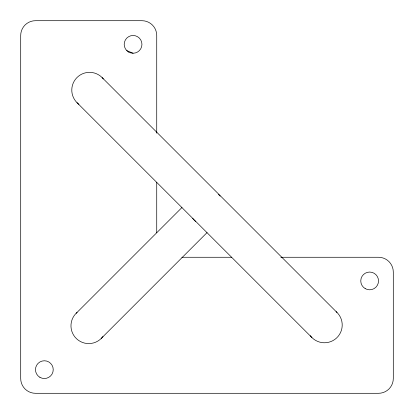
<?xml version="1.0" encoding="UTF-8"?>
<svg xmlns="http://www.w3.org/2000/svg" width="414" height="414" viewBox="0 0 414 414"><rect width="100%" height="100%" fill="white"/><g stroke="black" fill="none" stroke-linecap="round" stroke-linejoin="round"><path stroke-width="0.62" d="M76.192 313.274L181.963 207.507M101.285 338.367L207.052 232.596M181.865 257.27L231.674 257.27M280.837 257.27L378.515 257.27A14.785 14.785 0 0 1 393.3 272.055L393.3 378.515A14.785 14.785 0 0 1 378.515 393.3L35.485 393.3A14.785 14.785 0 0 1 20.7 378.515L20.7 35.485A14.785 14.785 0 0 1 35.485 20.7L141.945 20.7A14.785 14.785 0 0 1 156.73 35.485L156.73 133.163M126.798 50.632L133.07 53.23M337.006 312.472L102.087 77.553M311.918 337.565L76.994 102.641M156.73 182.326L156.73 232.782M336.101 311.613A17.755 17.755 0 0 1 336.561 338.015A17.755 17.755 0 0 1 310.257 335.666M78.888 104.302A17.755 17.755 0 0 1 76.761 77.77A17.755 17.755 0 0 1 103.355 78.945M195.651 221.459A17.745 17.683 45 0 1 192.722 218.426M218.442 194.414A17.745 17.683 45 0 1 220.139 196.112M102.962 336.478A17.771 17.771 0 0 1 76.631 338.828A17.771 17.771 0 0 1 77.087 312.399M128.635 52.04A8.87 8.87 0 0 0 141.945 44.355A8.87 8.87 0 0 0 128.635 36.675A8.87 8.87 0 0 0 128.635 52.04M39.92 377.325A8.87 8.87 0 0 0 53.23 369.645A8.87 8.87 0 0 0 39.92 361.96A8.87 8.87 0 0 0 39.92 377.325M365.205 288.61A8.87 8.87 0 0 0 378.515 280.93A8.87 8.87 0 0 0 365.205 273.245A8.87 8.87 0 0 0 365.205 288.61"/></g></svg>
